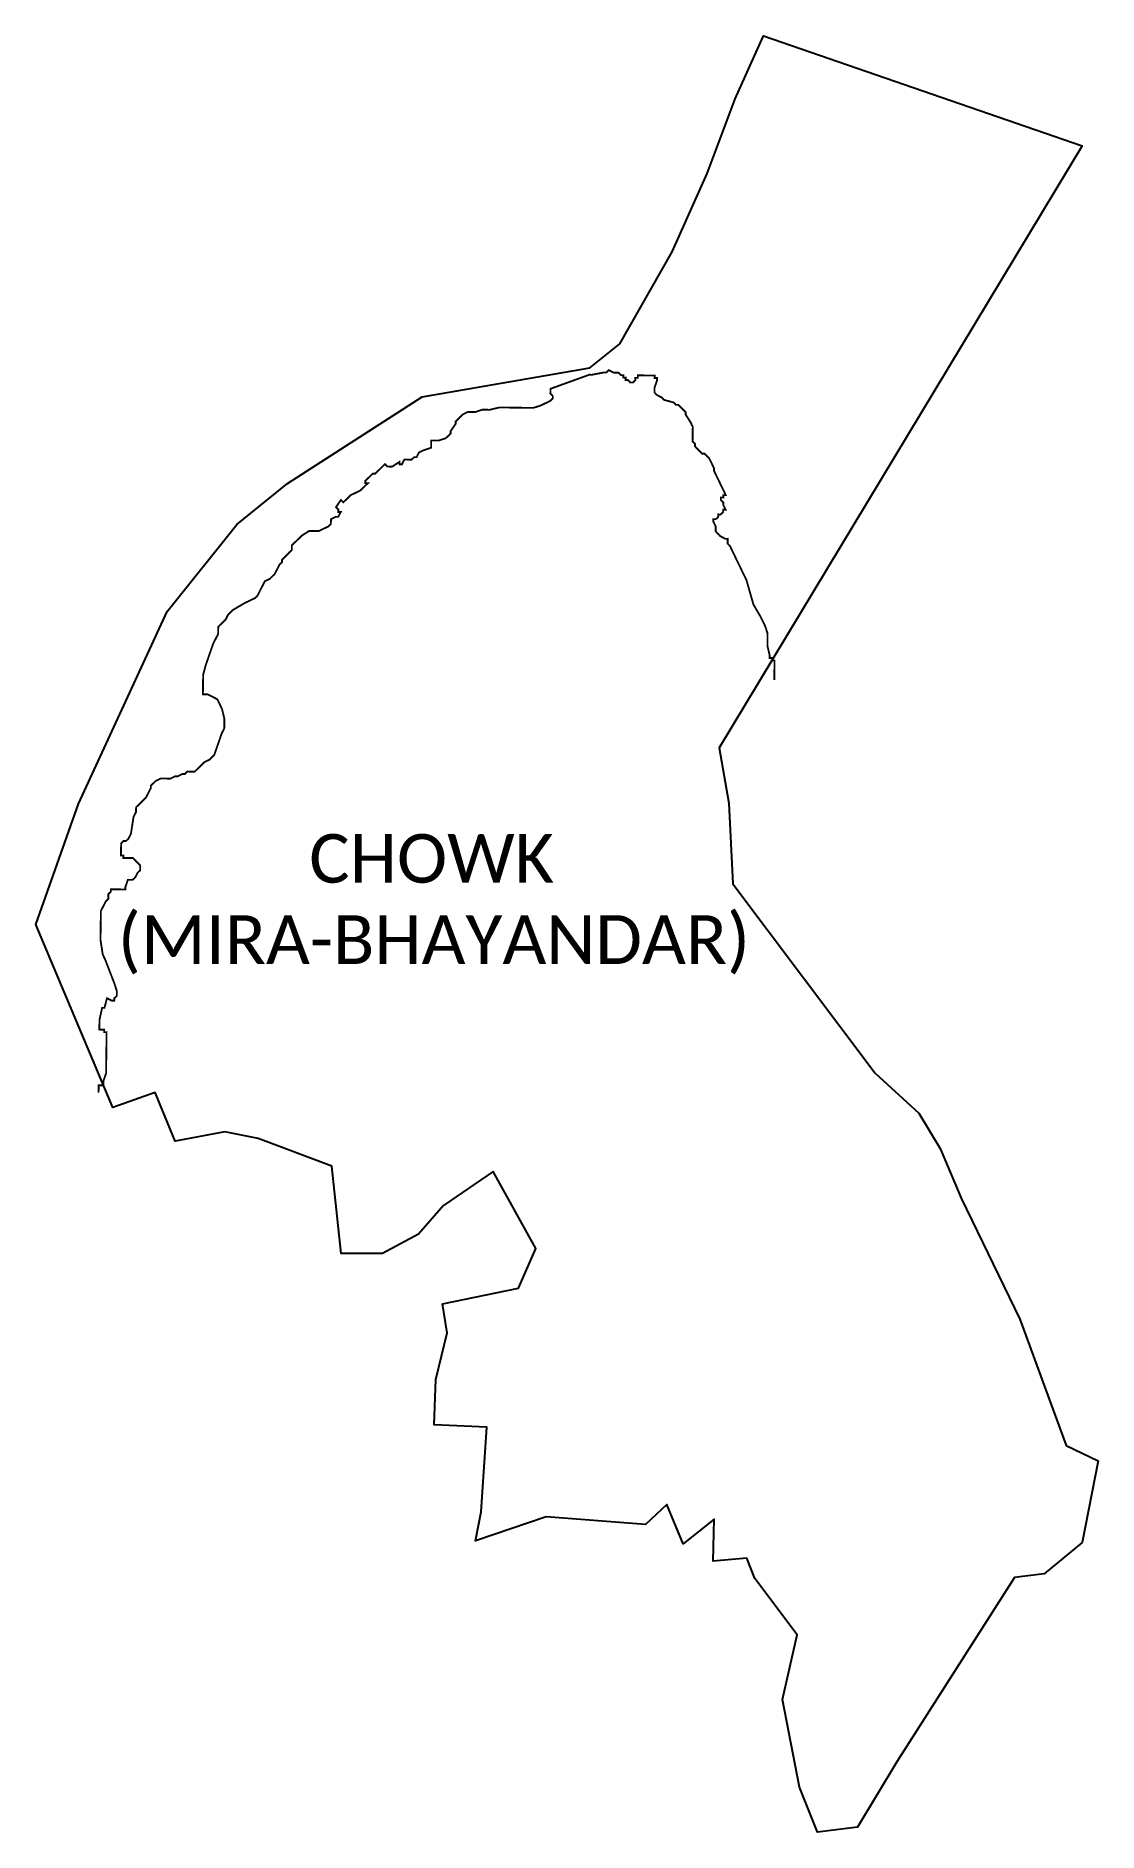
# Model space of a CAD drawing. Header units: metres. Extents: x 263795 to 268884, y 2134208 to 2154063.
# Drawn here: x 267138 to 268884, y 2134208 to 2137159 of the extents above; entities outside this region: 1.
import ezdxf

# ---------------------------------------------------------------- set-up
doc = ezdxf.new("R2010")
doc.units = ezdxf.units.M
for name, color, linetype in [('HIGH TIDE LINE', 6, 'Continuous'), ('village', 3, 'Continuous'), ('VILLAGE NAME', 250, 'Continuous')]:
    doc.layers.add(name, color=color, linetype=linetype)
doc.styles.get("Standard").update_dxf_attribs({"font": 'simplex.shx'})

msp = doc.modelspace()

# ---------------------------------------------------------------- linework, layer by layer
at = {"layer": 'HIGH TIDE LINE', "lineweight": 0, "const_width": 3}
msp.add_lwpolyline([(263796.4, 2154061)], close=True, dxfattribs=at)
msp.add_lwpolyline([(267240.7, 2135422.8), (267240.9, 2135434.8), (267248.8, 2135434.7), (267248.9, 2135442.6), (267253.1, 2135454.5), (267253.9, 2135522.1), (267249.9, 2135522.2), (267250, 2135526.2), (267242, 2135526.3), (267242.2, 2135542.2), (267246.5, 2135562), (267250.4, 2135562), (267254.6, 2135577.8), (267262.5, 2135573.8), (267266.5, 2135573.7), (267266.6, 2135577.7), (267270.6, 2135581.6), (267270.7, 2135589.6), (267266.9, 2135601.6), (267251.5, 2135641.5), (267247.6, 2135649.5), (267243.9, 2135673.5), (267244.5, 2135721.2), (267252.7, 2135737), (267256.7, 2135740.9), (267256.8, 2135748.9), (267260.8, 2135752.8), (267260.9, 2135756.8), (267284.8, 2135756.5), (267284.8, 2135760.5), (267288.9, 2135772.4), (267296.9, 2135772.3), (267300.9, 2135776.2), (267305, 2135784.1), (267309, 2135788), (267309.1, 2135796), (267305.2, 2135800), (267297.4, 2135808.1), (267281.4, 2135808.3), (267281.5, 2135812.2), (267277.5, 2135812.3), (267277.8, 2135832.2), (267281.8, 2135836.1), (267285.8, 2135836.1), (267289.8, 2135840), (267293.9, 2135847.9), (267298.2, 2135875.7), (267302.3, 2135883.6), (267302.4, 2135891.6), (267310.5, 2135899.4), (267314.5, 2135903.3), (267318.5, 2135907.3), (267326.7, 2135923.1), (267326.7, 2135927), (267330.8, 2135931), (267334.8, 2135934.9), (267342.8, 2135938.8), (267358.7, 2135938.6), (267366.7, 2135942.5), (267370.7, 2135942.4), (267378.7, 2135946.3), (267382.7, 2135946.2), (267386.7, 2135950.2), (267398.6, 2135950), (267406.7, 2135957.9), (267410.7, 2135961.8), (267414.7, 2135965.7), (267422.8, 2135969.6), (267426.8, 2135973.5), (267430.8, 2135977.4), (267439.1, 2136001.2), (267443.2, 2136013.1), (267447.3, 2136021), (267447.5, 2136036.9), (267443.7, 2136052.9), (267439.8, 2136060.9), (267436, 2136068.9), (267428.1, 2136073), (267420.1, 2136077), (267412.2, 2136077.2), (267412.6, 2136109), (267416.8, 2136124.8), (267420.9, 2136136.7), (267429.2, 2136160.5), (267437.3, 2136176.3), (267437.5, 2136188.2), (267449.6, 2136200), (267453.6, 2136207.9), (267461.7, 2136215.8), (267481.7, 2136227.5), (267489.8, 2136231.3), (267497.8, 2136235.2), (267501.8, 2136239.1), (267505.9, 2136247), (267514, 2136262.9), (267522, 2136266.7), (267530.1, 2136274.6), (267534.2, 2136282.5), (267538.2, 2136290.4), (267542.3, 2136294.3), (267542.3, 2136298.3), (267558.4, 2136314), (267558.5, 2136322), (267566.6, 2136329.8), (267570.6, 2136333.7), (267574.7, 2136337.7), (267586.7, 2136345.5), (267602.6, 2136345.3), (267618.6, 2136353), (267622.6, 2136357), (267622.7, 2136364.9), (267630.7, 2136368.8), (267634.7, 2136368.7), (267638.8, 2136376.6), (267634.8, 2136376.7), (267634.9, 2136380.7), (267631, 2136384.7), (267639.1, 2136396.5), (267643, 2136392.5), (267655.1, 2136404.3), (267671.1, 2136412), (267683.2, 2136423.8), (267679.2, 2136423.9), (267679.2, 2136427.8), (267687.3, 2136435.7), (267691.3, 2136439.6), (267695.3, 2136439.6), (267703.4, 2136447.4), (267711.4, 2136455.3), (267715.3, 2136451.3), (267723.3, 2136451.2), (267735.3, 2136459), (267735.3, 2136455), (267739.3, 2136454.9), (267743.3, 2136462.8), (267755.3, 2136462.7), (267759.3, 2136466.6), (267763.3, 2136466.6), (267767.4, 2136474.5), (267775.4, 2136478.3), (267787.4, 2136482.2), (267787.5, 2136494.1), (267799.4, 2136494), (267811.4, 2136497.8), (267815.4, 2136501.7), (267819.5, 2136505.6), (267819.5, 2136509.6), (267827.6, 2136521.4), (267827.7, 2136525.4), (267835.7, 2136533.3), (267839.8, 2136537.2), (267847.8, 2136541.1), (267859.7, 2136540.9), (267871.7, 2136544.8), (267883.6, 2136544.6), (267899.6, 2136548.4), (267955.3, 2136547.7), (267967.3, 2136551.5), (267975.3, 2136555.4), (267983.3, 2136559.2), (267987.3, 2136563.2), (267987.3, 2136567.1), (267983.4, 2136571.2), (267983.5, 2136579.1), (268047.5, 2136602.2), (268051.4, 2136602.1), (268071.4, 2136605.9), (268075.4, 2136605.8), (268079.4, 2136609.7), (268087.3, 2136605.7), (268095.3, 2136605.5), (268099.2, 2136601.5), (268103.2, 2136601.5), (268103.1, 2136597.5), (268107.1, 2136597.4), (268107, 2136593.5), (268111, 2136593.4), (268114.9, 2136589.4), (268118.9, 2136589.3), (268122.9, 2136593.3), (268123, 2136597.2), (268127, 2136597.2), (268127, 2136601.2), (268154.9, 2136600.8), (268154.8, 2136596.8), (268158.8, 2136596.8), (268158.7, 2136592.8), (268154.6, 2136580.9), (268154.5, 2136573), (268158.4, 2136568.9), (268166.3, 2136564.9), (268170.3, 2136560.8), (268186.1, 2136556.6), (268190, 2136552.6), (268194, 2136552.6), (268205.8, 2136540.5), (268205.8, 2136536.5), (268213.6, 2136524.5), (268217.4, 2136516.5), (268217.1, 2136492.6), (268221.1, 2136488.6), (268221, 2136484.6), (268224.9, 2136480.5), (268232.8, 2136472.5), (268236.8, 2136472.4), (268244.6, 2136464.4), (268252.4, 2136448.4), (268252.3, 2136444.4), (268271.7, 2136404.3), (268267.7, 2136404.4), (268267.7, 2136400.4), (268263.7, 2136400.5), (268263.6, 2136396.5), (268267.6, 2136392.5), (268267.5, 2136388.5), (268271.4, 2136380.5), (268267.4, 2136380.5), (268267.4, 2136376.6), (268263.3, 2136372.6), (268259.4, 2136372.7), (268259.3, 2136368.7), (268255.3, 2136364.8), (268251.3, 2136364.8), (268251.2, 2136360.8), (268255.1, 2136352.8), (268255, 2136344.9), (268262.9, 2136336.8), (268270.8, 2136332.7), (268274.8, 2136332.7), (268274.7, 2136324.7), (268278.6, 2136320.7), (268286.3, 2136304.7), (268305.7, 2136264.7), (268317.1, 2136224.7), (268328.8, 2136204.7), (268336.6, 2136188.7), (268340.4, 2136176.7), (268340.1, 2136156.8), (268343.9, 2136140.8), (268343.9, 2136136.8), (268347.8, 2136136.8), (268347.8, 2136132.8), (268351.8, 2136132.8), (268351.4, 2136100.9)], dxfattribs=at)
at = {"layer": 'village', "color": 3}
msp.add_polyline3d([(268276.7, 2135898.4, 0), (268283.1, 2135765.7, 0), (268517.2, 2135454.8, 0), (268588.8, 2135389, 0), (268624.2, 2135330.9, 0), (268658.4, 2135249.5, 0), (268754.9, 2135050.3, 0), (268831.3, 2134842.8, 0), (268883.6, 2134817.7, 0), (268857.6, 2134683.7, 0), (268795.2, 2134631.9, 0), (268746.3, 2134626.2, 0), (268552.8, 2134323.3, 0), (268488.3, 2134215.9, 0), (268422.7, 2134207.9, 0), (268392.6, 2134281.5, 0), (268364.8, 2134425.4, 0), (268389.2, 2134531.7, 0), (268319.3, 2134624.7, 0), (268306.4, 2134657.7, 0), (268250.7, 2134652.7, 0), (268252.6, 2134721.9, 0), (268201.8, 2134681.2, 0), (268174.7, 2134746.3, 0), (268139.6, 2134713, 0), (267976.5, 2134725.8, 0), (267860.2, 2134686.5, 0), (267869.6, 2134734.1, 0), (267878.9, 2134873, 0), (267792.1, 2134876.8, 0), (267795.1, 2134951.6, 0), (267813.7, 2135028.1, 0), (267806.2, 2135075.7, 0), (267930.8, 2135101.5, 0), (267959.5, 2135166.8, 0), (267889.1, 2135293.2, 0), (267807.8, 2135237.3, 0), (267766.8, 2135190.4, 0), (267707.5, 2135158.5, 0), (267639.5, 2135158.3, 0), (267624.1, 2135302, 0), (267503, 2135347.2, 0), (267448.2, 2135358.5, 0), (267366.4, 2135343.1, 0), (267333.9, 2135422.8, 0), (267263.9, 2135398.4, 0), (267137.7, 2135699.1, 0), (267207.5, 2135897.2, 0), (267353.6, 2136213.1, 0), (267467.8, 2136356, 0), (267551.3, 2136423.7, 0), (267772.5, 2136565.9, 0), (268048.2, 2136613.5, 0), (268097.3, 2136653, 0), (268183.8, 2136804.3, 0), (268241.2, 2136932.9, 0), (268286.9, 2137055.5, 0), (268333.8, 2137158.8, 0), (268857.3, 2136978.2, 0), (268260.8, 2135989.3, 0)], close=True, dxfattribs=at)

# ---------------------------------------------------------------- texts
at = {"layer": 'VILLAGE NAME', "insert": (267067, 2135847.5), "char_height": 80, "attachment_point": 1}
msp.add_mtext_dynamic_manual_height_columns('{\\fCalibri|b0|i0|c0|p34;\\W9.2241;  \\W1;CHOWK \\P{\\W7.284059; }(MIRA-BHAYANDAR)}', width=1449.11, gutter_width=643.2, heights=[0], dxfattribs=at)

doc.saveas('drawing.dxf')
